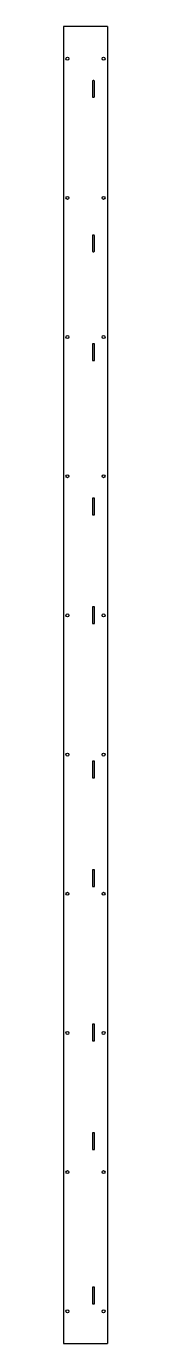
# Model space of a CAD drawing. Extents: x -32 to 31, y -946 to 946.
import ezdxf

# ---------------------------------------------------------------- set-up
doc = ezdxf.new("R2010")
doc.units = 0
doc.layers.get('0').update_dxf_attribs({"linetype": 'CONTINUOUS'})

msp = doc.modelspace()

# ---------------------------------------------------------------- linework, layer by layer
at = {"color": 7, "linetype": 'CONTINUOUS'}
for p, q in [((-32, 946.5), (-32, -946.5)), ((31, 946.5), (-32, 946.5)), ((31, 946.5), (31, -946.5)), ((9.5, 867.5), (9.5, 845.5)), ((11.5, 868.5), (10.5, 868.5)), ((12.5, 845.5), (12.5, 867.5)), ((10.5, 844.5), (11.5, 844.5)), ((9.5, 645.5), (9.5, 623.5)), ((11.5, 646.5), (10.5, 646.5)), ((12.5, 623.5), (12.5, 645.5)), ((10.5, 622.5), (11.5, 622.5)), ((12.5, 490.5), (9.5, 490.5)), ((9.5, 490.5), (9.5, 466.5)), ((12.5, 466.5), (12.5, 490.5)), ((9.5, 466.5), (12.5, 466.5)), ((12.5, 268.5), (9.5, 268.5)), ((9.5, 268.5), (9.5, 244.5)), ((12.5, 244.5), (12.5, 268.5)), ((9.5, 244.5), (12.5, 244.5)), ((12.5, 112.5), (9.5, 112.5)), ((9.5, 112.5), (9.5, 88.5)), ((12.5, 88.5), (12.5, 112.5)), ((9.5, 88.5), (12.5, 88.5)), ((12.5, -109.5), (9.5, -109.5)), ((9.5, -109.5), (9.5, -133.5)), ((12.5, -133.5), (12.5, -109.5)), ((9.5, -133.5), (12.5, -133.5)), ((12.5, -265.5), (9.5, -265.5)), ((9.5, -265.5), (9.5, -289.5)), ((12.5, -289.5), (12.5, -265.5)), ((9.5, -289.5), (12.5, -289.5)), ((12.5, -487.5), (9.5, -487.5)), ((9.5, -487.5), (9.5, -511.5)), ((12.5, -511.5), (12.5, -487.5)), ((9.5, -511.5), (12.5, -511.5)), ((12.5, -643.5), (9.5, -643.5)), ((9.5, -643.5), (9.5, -667.5)), ((12.5, -667.5), (12.5, -643.5)), ((9.5, -667.5), (12.5, -667.5)), ((12.5, -865.5), (9.5, -865.5)), ((9.5, -865.5), (9.5, -889.5)), ((12.5, -889.5), (12.5, -865.5)), ((9.5, -889.5), (12.5, -889.5)), ((-32, -946.5), (31, -946.5))]:
    msp.add_line(p, q, dxfattribs=at)
for centre in [(-26.5, 900), (25.5, 900), (-26.5, 700), (25.5, 700), (-26.5, 500), (25.5, 500), (-26.5, 300), (25.5, 300), (-26.5, 100), (25.5, 100), (-26.5, -100), (25.5, -100), (-26.5, -300), (25.5, -300), (-26.5, -500), (25.5, -500), (-26.5, -700), (25.5, -700), (-26.5, -900), (25.5, -900)]:
    msp.add_circle(centre, 2.2, dxfattribs=at)
for centre, start, end in [((10.5, 867.5), 90, 180), ((11.5, 867.5), 360, 90), ((10.5, 845.5), 180, 270), ((11.5, 845.5), 270, 360), ((10.5, 645.5), 90, 180), ((11.5, 645.5), 0, 90), ((10.5, 623.5), 180, 270), ((11.5, 623.5), 270, 0)]:
    msp.add_arc(centre, 1, start, end, dxfattribs=at)

doc.saveas('drawing.dxf')
